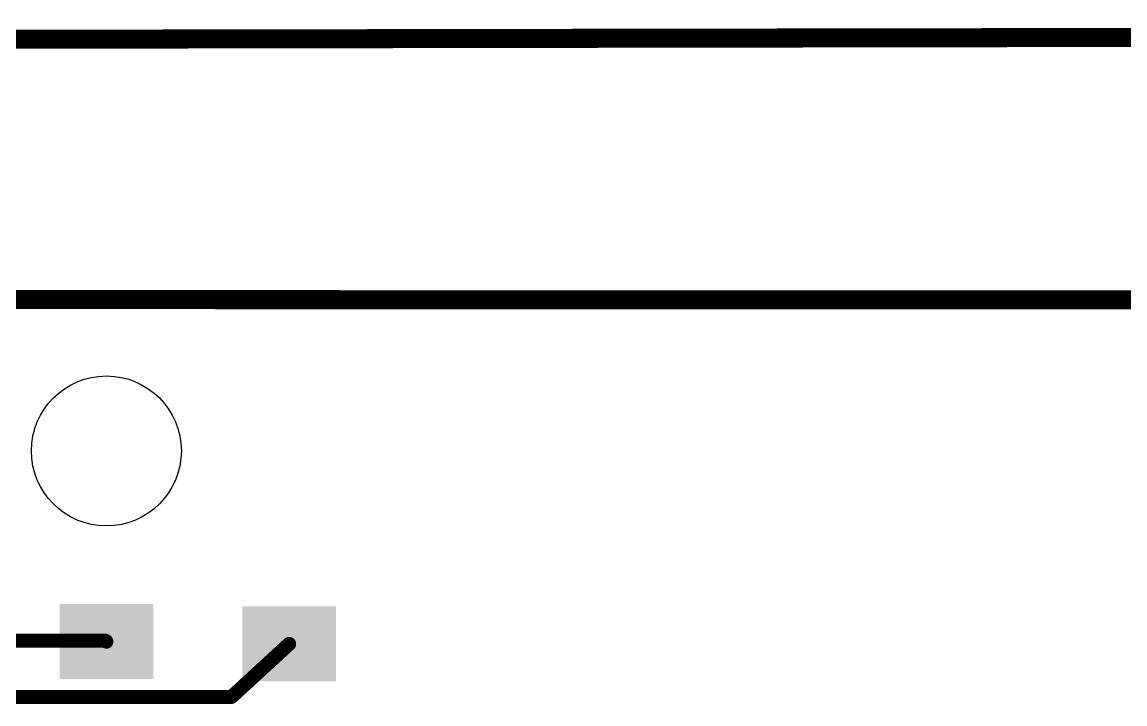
# Model space of a CAD drawing. Extents: x -94 to 81, y -32 to 34.
# Drawn here: x -20.15 to 3.39, y 19.45 to 34 of the extents above; entities that cross this region are included whole.
import ezdxf

# ---------------------------------------------------------------- set-up
doc = ezdxf.new("R2010")
doc.units = 0
for name, color, linetype in [('1', 12, 'CONTINUOUS'), ('113', 12, 'CONTINUOUS'), ('20', 53, 'CONTINUOUS')]:
    doc.layers.add(name, color=color, linetype=linetype)

# ---------------------------------------------------------------- blocks, each defined once
blk = doc.blocks.new('RECT')
blk.add_solid([(-0.5, -0.5), (0.5, -0.5), (-0.5, 0.5), (0.5, 0.5)])

msp = doc.modelspace()

# ---------------------------------------------------------------- linework, layer by layer
at = {"layer": '1'}
for points, const_width in [([(80.45, 33.8), (-73.15, 33.55)], 0.4064), ([(-21.2, 20.8), (-18.37, 20.8)], 0.3), ([(-18.37, 20.8), (-18.35, 20.78)], 0.3), ([(-15.68, 19.6), (-14.45, 20.73)], 0.3), ([(-21.6, 19.6), (-15.68, 19.6)], 0.3)]:
    msp.add_lwpolyline(points, dxfattribs=dict(at, const_width=const_width))
at = {"layer": '1', "const_width": 0.15}
for points in [[(-18.317, 20.853, 1), (-18.423, 20.747)], [(-18.37, 20.725, 1), (-18.37, 20.875)], [(-18.403, 20.727, 1), (-18.297, 20.833)], [(-14.3993, 20.6748, 1), (-14.5007, 20.7852)], [(-15.7307, 19.6552, 1), (-15.6293, 19.5448)], [(-15.68, 19.525, 1), (-15.68, 19.675)]]:
    msp.add_lwpolyline(points, format="xyb", dxfattribs=at)
at = {"layer": '113', "const_width": 0.01}
msp.add_lwpolyline([(69.25, 28.05), (-79.1, 28.1)], dxfattribs=at)
at = {"layer": '20', "const_width": 0.4064}
msp.add_lwpolyline([(69.25, 28.05), (-79.1, 28.1)], dxfattribs=at)
at = {"layer": '20'}
msp.add_circle((-18.35, 24.85), 1.6, dxfattribs=at)

# ---------------------------------------------------------------- block references
at = {"layer": '1', "xscale": 1.6, "yscale": 2, "rotation": 270}
for p in [(-18.35, 20.78), (-14.45, 20.73)]:
    msp.add_blockref('RECT', p, dxfattribs=at)

doc.saveas('drawing.dxf')
